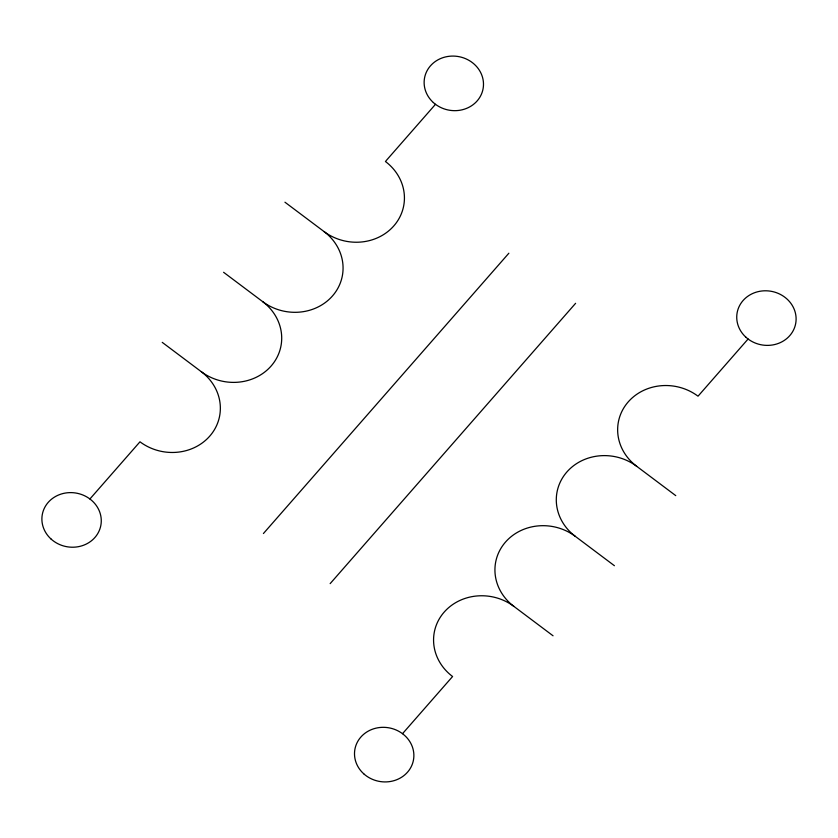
<?xml version="1.0" encoding="UTF-8"?>
<svg xmlns="http://www.w3.org/2000/svg" width="838" height="838" viewBox="0 0 838 838"><rect width="100%" height="100%" fill="white"/><g stroke="black" fill="none" stroke-linecap="round" stroke-linejoin="round"><path stroke-width="1.26" d="M89.907 498.987L139.977 441.804A49.84 45.566 10.5 0 0 209.762 436.116A49.84 45.566 10.5 0 0 201.34 371.726L162.237 342.365M385.93 160.906L435.488 104.31M263.425 533.523L508.865 253.212M330.162 583.625L575.601 303.314M402.512 733.69L452.583 676.507A49.84 45.566 10.5 0 1 444.161 612.117A49.84 45.566 10.5 0 1 513.945 606.429L553.049 635.791M698.536 395.62L748.093 339.013M284.951 202.209L324.055 231.571A49.84 45.566 10.5 0 0 393.839 225.883A49.84 45.566 10.5 0 0 385.417 161.493M614.411 565.713L575.308 536.351A49.84 45.566 10.5 0 1 566.886 471.962A49.84 45.566 10.5 0 1 636.66 466.274L675.763 495.635M223.589 272.287L262.692 301.649A49.84 45.566 10.5 0 0 332.476 295.961A49.84 45.566 10.5 0 0 324.055 231.571M262.692 301.649A49.84 45.566 10.5 0 1 271.114 366.038A49.84 45.566 10.5 0 1 201.34 371.726M513.945 606.429A49.84 45.566 10.5 0 1 505.524 542.039A49.84 45.566 10.5 0 1 575.308 536.351M636.66 466.274A49.84 45.566 10.5 0 1 628.238 401.884A49.84 45.566 10.5 0 1 698.023 396.196M51.118 539.085A29.77 27.214 10.5 0 0 100.445 527.175A29.77 27.214 10.5 0 0 63.185 493.488A29.77 27.214 10.5 0 0 51.118 539.085M433.351 102.54A29.77 27.214 10.5 0 0 482.667 90.63A29.77 27.214 10.5 0 0 445.418 56.953A29.77 27.214 10.5 0 0 433.351 102.54M745.956 337.253A29.77 27.214 10.5 0 0 795.283 325.343A29.77 27.214 10.5 0 0 758.023 291.666A29.77 27.214 10.5 0 0 745.956 337.253M363.723 773.788A29.77 27.214 10.5 0 0 413.05 761.878A29.77 27.214 10.5 0 0 375.791 728.201A29.77 27.214 10.5 0 0 363.723 773.788"/></g></svg>
